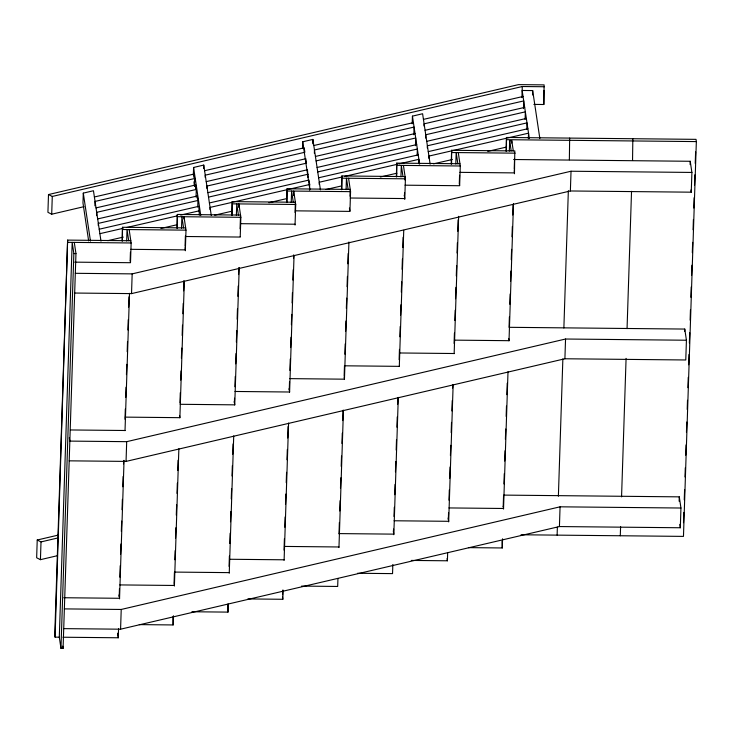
<?xml version="1.0" encoding="UTF-8"?>
<svg xmlns="http://www.w3.org/2000/svg" width="733" height="733" viewBox="0 0 733 733"><rect width="100%" height="100%" fill="white"/><g stroke="black" fill="none" stroke-linecap="round" stroke-linejoin="round"><path stroke-width="1.1" d="M58.393 535.063L37.227 540.01L36.65 557.776L40.434 559.673L57.137 555.761M533.862 104.407L543.813 104.507L544.115 84.881L518.497 84.625L48.497 194.557L47.92 212.323L51.704 214.219L84.002 206.66M40.434 559.673L41.011 541.907L37.227 540.01M51.704 214.219L52.281 196.453L48.497 194.557M130.813 240.736L67.628 240.103L54.755 634.906L55.085 637.142L59.593 637.188M55.085 637.142L67.628 240.103M60.967 648.348L73.85 253.545L72.182 242.376L59.3 637.188L60.967 648.348L63.075 648.375L75.957 253.563L74.28 242.403M100.998 241.166L93.457 190.736L83.296 193.118L82.976 202.986L88.647 240.946M94.914 205.817L95.052 201.428L194.666 178.513L193.998 174.06L94.392 196.975M96.582 215.63L96.683 212.341L196.297 189.435L195.629 184.982L96.023 207.888M98.268 225.572L98.341 223.382L197.947 200.466L197.278 196.013L97.672 218.929M122.044 241.01L122.493 227.276L185.669 227.908M122.448 240.955L122.493 227.276M126.662 240.992L127.038 229.548L128.706 240.717M117.931 635.538L118.004 633.248M119.195 596.635L119.461 588.626M119.836 577.183L120.203 565.739M120.578 554.295L120.918 543.996M121.33 531.407L121.66 521.108M122.035 509.664L122.374 499.365M122.778 486.776L123.117 476.477M123.529 463.888L123.639 460.452M124.986 419.258L125.325 408.959M125.691 397.515L126.03 387.216M126.442 374.627L126.772 364.328M127.185 351.739L127.524 341.441M127.899 329.997L128.229 319.698M128.642 307.109L128.981 296.81M130.172 260.188L130.437 252.179M62.983 637.224L118.26 637.774L118.563 628.621M119.534 598.87L124.051 460.397M125.022 430.647L129.503 293.319M130.511 262.423L131.143 242.971L129.136 229.566M120.578 629.198L121.22 609.462L560.067 506.815L680.948 508.024L680.306 527.76L559.426 526.56L120.578 629.198L63.716 628.63M126.049 461.405L126.69 441.669L565.546 339.022L686.427 340.231L685.776 359.976L564.905 358.767L126.049 461.405L69.186 460.837M131.528 293.612L132.169 273.876L571.025 171.229L691.897 172.438L691.256 192.183L570.375 190.974L131.528 293.612L74.665 293.044M176.9 228.174L177.349 214.448L240.525 215.071L240.076 228.806M177.304 228.119L177.349 214.448M181.518 228.165L181.894 216.721L183.562 227.881M183.919 219.03L184.001 216.739L185.999 230.144L185.33 250.741M172.97 616.984L173.116 624.947L139.27 624.608M174.088 582.662L174.427 572.363M174.839 559.774L175.132 550.611M175.544 538.031L175.883 527.733M176.296 515.143L176.626 504.845M177.001 493.401L177.34 483.102M177.752 470.513L178.082 460.214M179.952 402.994L180.291 392.696M180.703 380.106L180.996 370.953M181.408 358.364L181.747 348.065M182.16 335.476L182.49 325.177M182.865 313.733L183.204 303.435M183.617 290.845L183.946 280.547M185.064 246.215L185.403 235.916M173.116 624.947L173.419 615.784M174.39 586.034L178.87 448.715M179.878 417.81L184.322 281.637M193.338 175.132L193.585 167.463L203.747 165.081L211.278 215.511M193.897 177.349L193.998 174.06M194.419 186.191L194.666 178.513M195.528 188.271L195.629 184.982M196.05 197.104L196.297 189.435M197.214 198.212L197.278 196.013M197.736 207.045L197.947 200.466M199.339 215.145L198.817 206.312L99.212 229.218M203.637 168.37L203.747 165.081M205.176 177.359L205.249 175.169L304.864 152.253L304.195 147.8L204.58 170.716M206.807 188.271L206.88 186.081L306.495 163.166L305.826 158.722L206.22 181.628M209.995 209.601L210.069 207.412L309.683 184.505L309.014 180.052L209.4 202.959M231.756 215.346L232.205 201.612L295.381 202.244L295.042 212.543M232.159 215.291L232.205 201.612M236.374 215.328L236.75 203.893L238.417 215.053M238.738 207.347L238.857 203.911L240.855 217.307L240.222 236.759M227.826 604.157L227.972 612.11L191.872 611.753M229.062 566.398L229.392 556.09M229.805 543.51L230.144 533.212M230.519 521.768L230.849 511.469M231.262 498.88L231.601 488.581M232.013 475.992L232.343 465.693M232.718 454.249L233.057 443.951M234.395 402.747L234.551 398.175M234.917 386.731L235.256 376.432M235.669 363.843L236.008 353.544M236.374 342.1L236.75 330.656M237.126 319.212L237.465 308.914M237.868 296.324L238.207 286.026M238.582 274.582L238.802 267.719M227.972 612.11L228.238 604.102M229.246 573.206L233.726 435.878M234.734 404.983L239.215 267.664M286.612 202.519L287.061 188.784L350.237 189.416L350.007 196.279M287.015 202.464L287.061 188.784M291.23 202.5L291.606 191.056L293.273 202.226M293.557 195.656L293.713 191.075L295.711 204.48L295.042 225.077M282.571 594.756L282.718 590.184M284.028 550.135L284.404 538.691M284.78 527.247L285.11 516.948M285.522 504.359L285.861 494.06M286.227 482.616L286.566 472.318M286.979 459.728L287.318 449.43M287.684 437.986L288.06 426.542M289.26 389.919L289.517 381.911M289.892 370.467L290.268 359.023M290.635 347.579L290.974 337.281M291.386 324.692L291.716 314.393M292.091 302.949L292.43 292.65M292.843 280.061L293.173 269.762M293.548 258.318L293.658 254.882M247.855 598.934L282.828 599.282L283.13 590.129M284.102 560.379L288.582 423.051M289.59 392.155L294.034 255.973M302.509 148.368L302.729 141.79L312.881 139.417L320.422 189.838M308.034 177.496L307.475 169.754L207.87 192.669M309.5 189.984L309.683 184.505M312.744 143.805L312.881 139.417M314.356 153.27L314.466 149.981L414.072 127.075L413.824 134.753M319.212 184.423L319.286 182.233L341.422 177.139M341.468 189.682L341.917 175.957L405.092 176.58L404.983 180.016M341.88 189.627L341.917 175.957M346.086 189.673L346.462 178.229L348.129 189.389M338.994 533.871L339.37 522.427M339.745 510.983L340.075 500.685M340.488 488.096L340.827 477.797M341.202 466.353L341.532 456.054M341.945 443.465L342.284 433.166M342.696 420.577L343.026 410.278M344.153 375.947L344.483 365.648M344.858 354.204L345.197 343.905M345.609 331.316L345.939 321.017M346.352 308.428L346.691 298.129M347.066 286.685L347.396 276.387M347.809 263.798L348.148 253.499M337.95 578.438L337.684 586.455L301.584 586.088M338.958 547.542L343.438 410.223M344.446 379.318L348.926 242M349.934 211.104L350.566 191.652L348.569 178.247M396.324 176.855L396.773 163.12L459.948 163.752M396.736 176.8L396.773 163.12M400.942 176.836L401.317 165.401L402.985 176.561M393.484 532.479L393.594 529.043M394.006 516.463L394.299 507.3M394.711 494.72L395.05 484.421M395.463 471.832L395.793 461.533M396.168 450.089L396.507 439.791M396.919 427.202L397.249 416.903M397.662 404.314L397.891 397.442M399.119 359.683L399.458 349.384M399.87 336.795L400.2 326.497M400.575 315.053L400.914 304.754M401.317 292.165L401.657 281.866M402.069 269.277L402.408 258.978M402.774 247.534L403.113 237.235M404.46 196.041L404.57 192.605M392.842 564.465L392.549 573.618L357.576 573.27M393.813 534.714L398.294 397.387M399.302 366.491L403.746 230.318M404.753 199.413L405.422 178.815L403.425 165.42M412.193 123.804L412.441 116.135L422.602 113.752L430.134 164.183M415.455 145.665L415.703 137.987L316.097 160.903M417.141 155.607L417.352 149.028L317.746 171.934M418.754 163.706L418.891 159.318L398.972 163.899M424.031 126.03L424.105 123.831L523.719 100.925L523.463 108.603M425.626 138.042L425.736 134.753L525.35 111.837L525.094 119.516M427.312 147.984L427.385 145.785L527 122.878L526.78 129.457M428.851 158.273L428.924 156.083L528.539 133.168L528.356 138.656M451.18 164.027L451.629 150.292L514.804 150.925L514.465 173.758M451.592 163.972L451.629 150.292M455.798 164.009L456.173 152.565L457.841 163.734M448.339 519.651L448.559 512.779M448.972 500.199L449.311 489.901M449.677 478.457L450.053 467.013M450.429 455.569L450.768 445.27M451.171 432.681L451.51 422.382M451.885 410.938L452.224 400.639M452.627 388.05L452.747 384.614M454.084 343.42L454.423 333.121M454.836 320.532L455.166 310.233M455.541 298.789L455.917 287.345M456.293 275.901L456.622 265.603M457.035 253.013L457.374 242.715M457.749 231.271L458.116 219.827M459.316 183.204L459.573 175.196M411.305 560.433L447.405 560.791L447.661 552.783M448.669 521.887L453.15 384.559M454.158 353.663L458.638 216.336M459.646 185.44L460.287 165.988L458.281 152.592M506.036 151.19L506.485 137.465L696.02 139.352L696.35 141.588L683.468 536.391L521.016 534.769M506.448 151.135L506.485 137.465M509.343 151.062L509.673 140.763L511.781 140.782L513.283 150.833M511.707 143.072L511.781 140.782M502.078 541.146L502.261 547.963L468.414 547.624M503.195 506.824L503.571 495.38M503.938 483.936L504.277 473.637M504.689 461.048L505.019 450.749M505.394 439.305L505.733 429.007M506.146 416.417L506.476 406.119M506.851 394.675L507.227 383.231M509.059 327.156L509.389 316.858M509.801 304.268L510.141 293.97M510.553 281.38L510.883 271.082M511.258 259.638L511.597 249.339M512.01 236.75L512.34 226.451M512.715 215.007L513.054 204.709M514.209 169.231L514.548 158.933M502.261 547.963L502.554 538.81M503.525 509.05L508.006 371.732M509.014 340.836L513.494 203.508M521.923 97.626L522.281 86.521L544.39 86.741M532.543 94.96L532.68 90.571L522.153 90.471L529.327 138.482M543.932 90.434L543.813 104.507M557.117 535.127L557.373 527.119M558.381 496.223L562.862 358.895M563.869 327.999L568.35 190.681M569.358 159.776L569.66 138.088M559.426 526.56L560.067 506.815M564.905 358.767L565.546 339.022M570.375 190.974L571.025 171.229M620.292 535.759L620.594 526.606M621.557 496.855L626.083 358.382M627.054 328.631L631.534 191.313M632.542 160.408L632.836 138.72M679.134 501.244L679.28 496.855L503.818 495.105M684.686 331.261L684.759 329.062L509.298 327.312M690.12 164.568L690.229 161.278L513.631 159.51M683.504 522.721L683.843 512.413M684.255 499.833L684.595 489.534M684.998 476.945L685.3 467.791M685.712 455.202L686.042 444.904M686.455 432.314L686.794 422.016M687.206 409.426L687.499 400.273M687.911 387.684L688.25 377.385M688.663 364.796L688.993 354.497M689.368 343.053L689.707 332.755M690.12 320.165L690.449 309.867M690.862 297.277L691.201 286.979M691.576 275.535L691.906 265.236M692.318 252.647L692.658 242.348M693.07 229.759L693.4 219.46M693.775 208.016L694.114 197.718M694.527 185.128L694.857 174.83M695.232 163.386L695.608 151.942M52.281 196.453L522.281 86.521M41.011 541.907L57.715 537.995M423.436 119.387L523.05 96.472M313.797 145.528L413.412 122.622M425.067 130.3L524.681 107.385M315.428 156.45L415.043 133.534M426.716 141.341L526.331 118.425M317.077 167.481L416.692 144.575M208.529 197.122L308.144 174.207M428.255 151.63L527.87 128.715M318.617 177.78L418.231 154.865M344.739 176.378L396.755 164.412M99.871 233.671L123.117 228.329M126.442 227.56L177.349 215.85M180.666 215.09L199.486 210.765M433.524 163.844L452.334 159.519M487.747 151.374L506.567 147.049M326.093 189.49L341.587 185.925M380.326 177.01L396.929 173.199M214.668 215.181L232.37 211.104M268.901 202.702L286.603 198.634M107.788 240.671L123.281 237.107M160.912 228.458L177.514 224.637M506.824 139.691L696.35 141.588M451.959 152.528L515.143 153.16M397.103 165.356L460.287 165.988M459.912 172.347L514.493 172.896L514.163 170.661M342.247 178.183L405.422 178.815M405.056 185.183L459.637 185.724L459.307 183.497M287.391 191.02L350.566 191.652M350.2 198.011L404.781 198.561L404.286 195.207M232.535 203.847L295.711 204.48M295.344 210.838L349.925 211.388L349.421 208.035M177.679 216.675L240.855 217.307M240.488 223.675L295.069 224.216M122.823 229.511L185.999 230.144M185.623 236.502L240.213 237.052M67.967 242.339L131.143 242.971M130.767 249.33L185.357 249.88L185.018 247.644M73.85 253.545L75.957 253.563M74.775 262.148L130.501 262.707L130.162 260.481M75.307 273.308L132.169 273.876M454.433 340.139L509.023 340.689L508.684 338.454M399.577 352.976L454.167 353.517M344.721 365.804L399.311 366.353M289.865 378.631L344.455 379.181L344.116 376.945M235.009 391.468L289.59 392.008L289.095 388.664M180.153 404.295L234.734 404.845L234.239 401.492M125.297 417.123L179.878 417.673L179.548 415.437M70.441 429.959L125.022 430.5M126.69 441.669L69.837 441.101L69.333 437.748M448.962 507.932L503.544 508.482L503.214 506.246M394.107 520.769L448.688 521.31L448.193 517.965M339.251 533.597L393.832 534.137L393.328 530.793M284.395 546.424L338.976 546.974M229.539 559.261L284.12 559.801M174.674 572.088L229.264 572.629M119.818 584.916L174.408 585.465L174.069 583.23M63.826 597.734L119.552 598.293L119.048 594.939M64.357 608.894L121.22 609.462M690.229 161.278L691.897 172.438M690.926 189.948L691.256 192.183M684.759 329.062L686.427 340.231M679.28 496.855L680.948 508.024M679.803 524.416L680.306 527.76M532.68 90.571L539.855 138.592M509.673 140.763L511.176 150.815M412.441 116.135L419.615 164.146M447.066 558.555L447.405 560.791M302.729 141.79L309.903 189.801M282.498 597.047L282.828 599.282M193.585 167.463L200.76 215.475M193.933 181.793L194.593 186.264M83.296 193.118L90.48 241.13M117.592 633.312L118.26 637.774M62.736 646.139L63.075 648.375"/></g></svg>
